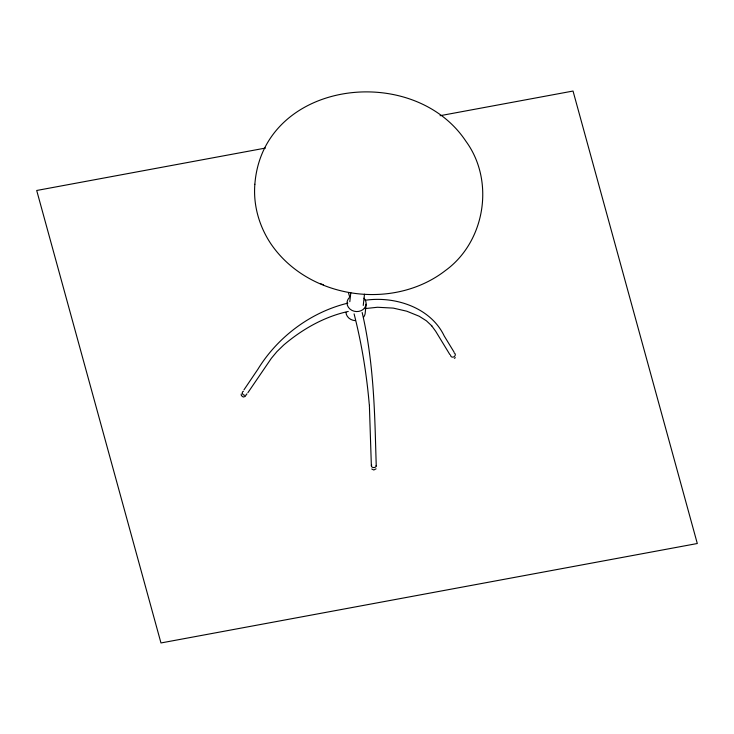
<?xml version="1.0" encoding="UTF-8"?>
<svg xmlns="http://www.w3.org/2000/svg" width="734" height="734" viewBox="0 0 734 734"><rect width="100%" height="100%" fill="white"/><g stroke="black" fill="none" stroke-linecap="round" stroke-linejoin="round"><path stroke-width="1.1" d="M349.815 301.702L350.815 292.664M363.247 305.472L364.495 294.187M366.165 304.225L365.183 313.124A9.643 8.413 6.3 0 1 363.642 317.042M241.229 393.965L241.229 395.167M376.065 468.833L373.826 469.999L371.743 468.998M243.972 389.827L257.762 369.45C277.654 336.915 310.785 312.088 347.833 303.151M247.899 392.69L271.341 358.339L276.892 351.659L283.709 345.017C302.298 329.217 324.272 316.675 348.255 311.445M245.385 396.406L243.293 397.039L241.449 395.69M455.364 357.678L454.355 358.32M265.433 148.075L36.7 190.482L160.966 642.956L697.3 543.518L573.034 91.044L440.079 115.697M364.642 308.638L377.515 307.262L393.296 308.106L406.774 311.207L419.187 316.235L426.417 320.813L431.776 325.859L431.418 325.456L435.684 331.282L449.905 354.632M365.211 300.27C394.837 295.875 430.619 307.372 444.244 336.016L454.016 352.026M320.923 283.425L321.143 284.04M348.503 293.049L349.586 296.564M354.091 313.877C361.623 343.365 366.569 373.533 369.202 403.847M362.165 312.519C371.523 352.43 374.074 393.598 375.313 434.473L376.239 465.897M369.257 404.507L369.303 405.168M369.34 405.819L369.404 406.792M369.45 407.443L371.367 465.888M364.009 298.188A9.551 8.331 6.3 0 1 363.009 309.555A9.551 8.331 6.3 0 1 349.953 309.051A9.551 8.331 6.3 0 1 349.311 297.628M376.166 465.457A2.431 1.67 -1.7 0 1 373.441 467.549A2.431 1.67 -1.7 0 1 371.725 465.062M454.153 352.907A2.431 2.138 -31.4 0 1 455.135 355.485A2.431 2.138 -31.4 0 1 452.483 357.146A2.431 2.138 -31.4 0 1 450.584 355.128M323.556 284.709A2.431 2.367 31.9 0 1 322.382 284.297M246.835 393.8A2.431 1.899 34 0 1 243.404 394.8A2.431 1.899 34 0 1 243.422 391.305M355.449 320.639A9.643 8.413 6.3 0 1 345.962 312.381M254.854 184.271C253.111 205.575 259.414 227.026 271.424 244.606L271.488 244.688C309.271 299.059 393.213 310.895 445.336 270.617L445.419 270.552C485.156 241.77 495.01 181.151 466.053 141.451L465.989 141.368C413.178 61.491 262.855 80.107 254.854 184.271"/></g></svg>
